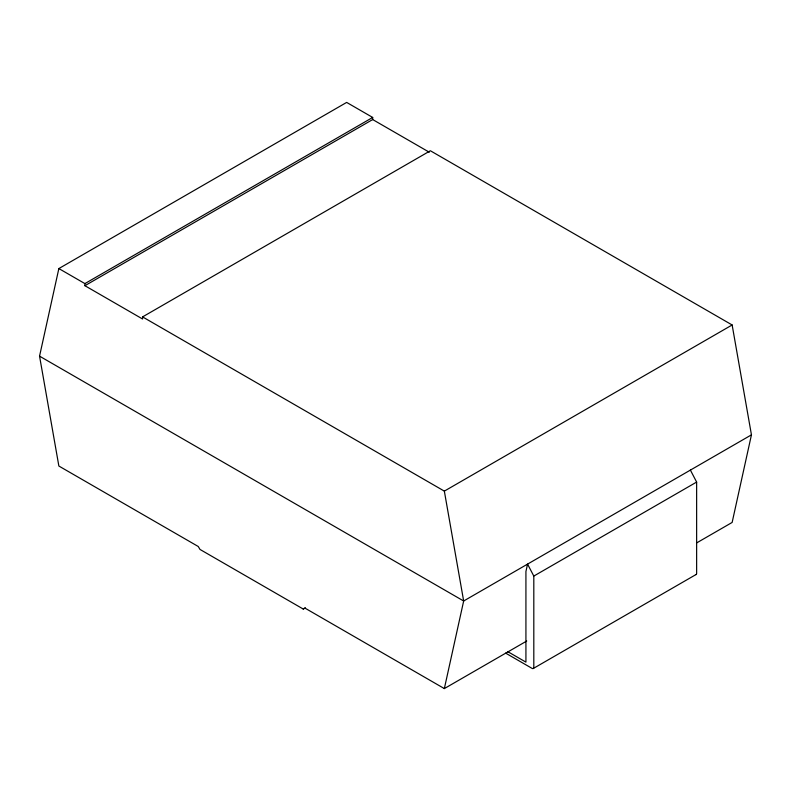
<?xml version="1.0" encoding="UTF-8"?>
<svg xmlns="http://www.w3.org/2000/svg" width="791" height="791" viewBox="0 0 791 791"><rect width="100%" height="100%" fill="white"/><g stroke="black" fill="none" stroke-linecap="round" stroke-linejoin="round"><path stroke-width="1.19" d="M526.727 641.026L444.344 688.585L304.96 608.111L303.22 609.03L199.994 549.438L198.254 546.502L58.86 466.028L39.55 356.148L58.86 268.564L346.656 102.415L372.69 117.444L372.69 119.55L84.904 285.699L84.904 283.603L372.69 117.444M444.344 688.585L463.664 601.002L444.344 491.122L142.578 316.894L142.578 319L84.904 285.699M142.578 316.894L430.363 150.745L732.14 324.972L751.45 434.852L732.14 522.436L696.831 542.814M444.344 491.122L732.14 324.972M303.22 609.03L305.356 607.795M751.45 434.852L463.664 601.002L39.55 356.148M505.627 653.109L532.036 668.365A2.492 1.444 60 0 0 533.806 667.347L533.806 576.075L696.634 482.065L690.395 470.101M533.292 668.484L696.12 574.484M372.69 119.55L429.295 152.228M58.86 268.564L84.904 283.603M507.763 651.636L525.926 662.126L525.926 571.527L527.567 564.112L533.806 576.075M696.634 482.065L696.634 573.337A2.492 1.444 60 0 1 695.754 574.592"/></g></svg>
